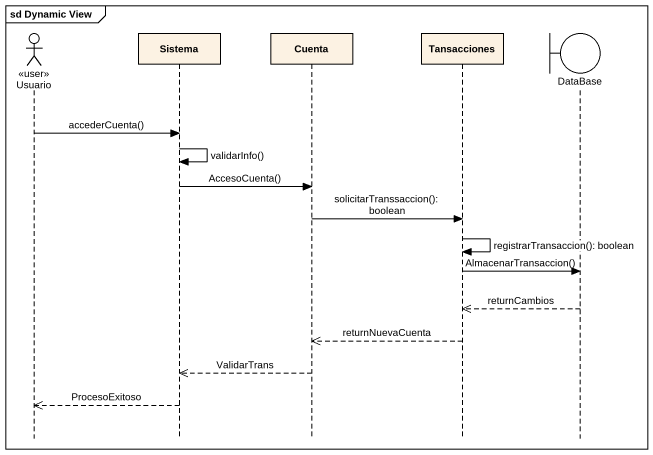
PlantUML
@startuml
mainframe sd Dynamic View
hide footbox
actor Usuario <<user>>
participant Sistema
participant Cuenta
participant Tansacciones
boundary "DataBase" as DataBase_

Usuario -> Sistema : accederCuenta()
Sistema -> Sistema : validarInfo()
Sistema -> Cuenta : AccesoCuenta()
Cuenta -> Tansacciones : solicitarTranssaccion(): boolean
Tansacciones -> Tansacciones : registrarTransaccion(): boolean
Tansacciones -> DataBase_ : AlmacenarTransaccion()
DataBase_ -->> Tansacciones : returnCambios
Tansacciones -->> Cuenta : returnNuevaCuenta
Cuenta -->> Sistema : ValidarTrans
Sistema -->> Usuario : ProcesoExitoso
@enduml
